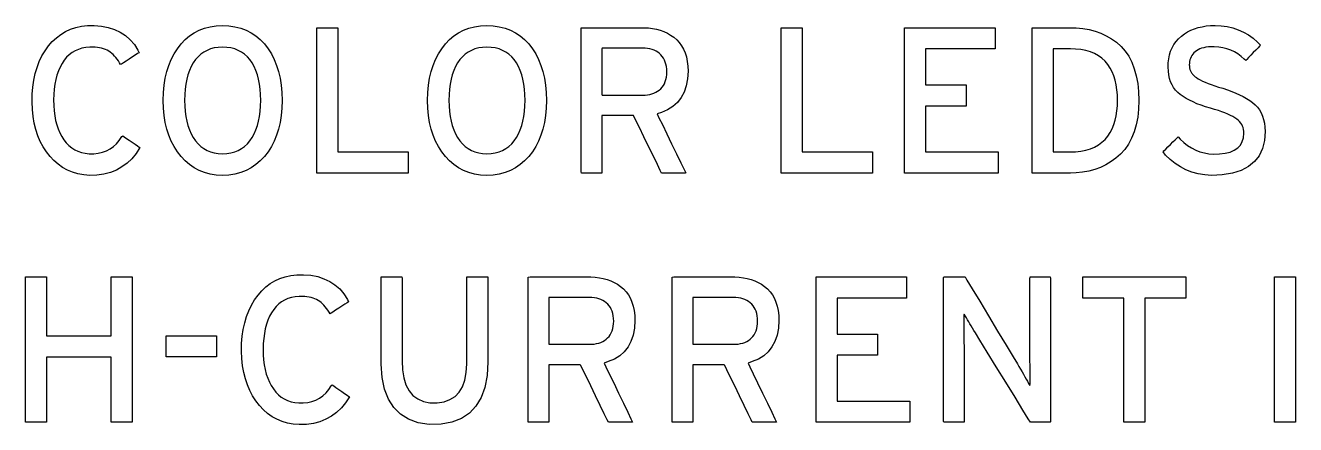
# Model space of a CAD drawing. Extents: x 1 to 47.7, y 0.2 to 35.
# Drawn here: x 7.6 to 9.896, y 23.596 to 24.317 of the extents above; entities that cross this region are included whole.
import ezdxf

# ---------------------------------------------------------------- set-up
doc = ezdxf.new("R2010")
doc.units = 0
doc.header["$MEASUREMENT"] = 0
doc.layers.add('7_0_____DWG', color=7, linetype='CONTINUOUS')

msp = doc.modelspace()

# ---------------------------------------------------------------- linework, layer by layer
at = {"layer": '7_0_____DWG'}
for points in [[(7.8074, 24.0959), (7.8005, 24.0853), (7.7928, 24.0759), (7.7843, 24.0678), (7.775, 24.061), (7.7649, 24.0554), (7.754, 24.0511), (7.7422, 24.048), (7.7297, 24.0463), (7.7169, 24.0459), (7.7059, 24.0468), (7.6955, 24.0487), (7.6856, 24.0516), (7.6764, 24.0554), (7.6676, 24.0601), (7.6595, 24.0658), (7.6519, 24.0725), (7.6449, 24.0802), (7.6384, 24.0886), (7.6325, 24.0976), (7.6274, 24.1072), (7.623, 24.1175), (7.6194, 24.1284), (7.6165, 24.14), (7.6144, 24.1522), (7.613, 24.165), (7.6124, 24.1785), (7.6127, 24.1922), (7.6137, 24.2053), (7.6156, 24.2178), (7.6181, 24.2297), (7.6214, 24.2409), (7.6255, 24.2515), (7.6304, 24.2615), (7.6359, 24.2709), (7.6423, 24.2796), (7.649, 24.2875), (7.6564, 24.2944), (7.6643, 24.3004), (7.6728, 24.3055), (7.6818, 24.3096), (7.6915, 24.3128), (7.7017, 24.315), (7.7124, 24.3163), (7.7245, 24.3165), (7.7378, 24.3153), (7.7501, 24.3129), (7.7615, 24.3093), (7.7719, 24.3043), (7.7813, 24.2981), (7.7898, 24.2907), (7.7974, 24.2819), (7.8039, 24.272), (7.8059, 24.2673), (7.8033, 24.2657), (7.7991, 24.263), (7.7939, 24.2596), (7.7881, 24.2559), (7.7825, 24.2522), (7.7776, 24.2491), (7.7742, 24.2469), (7.7726, 24.2459), (7.7707, 24.249), (7.7685, 24.2524), (7.7662, 24.2556), (7.7638, 24.2585), (7.7614, 24.2613), (7.7589, 24.2638), (7.7564, 24.2661), (7.7538, 24.2682), (7.7511, 24.2701), (7.7481, 24.2717), (7.745, 24.2731), (7.7417, 24.2743), (7.7382, 24.2753), (7.7345, 24.2761), (7.7307, 24.2767), (7.7267, 24.2772), (7.7225, 24.2774), (7.7168, 24.2773), (7.7096, 24.2767), (7.7027, 24.2753), (7.6963, 24.2734), (7.6903, 24.2708), (7.6848, 24.2675), (7.6796, 24.2636), (7.6749, 24.259), (7.6706, 24.2538), (7.6667, 24.2479), (7.6631, 24.2414), (7.6601, 24.2344), (7.6575, 24.2269), (7.6554, 24.219), (7.6537, 24.2105), (7.6525, 24.2015), (7.6518, 24.192), (7.6515, 24.182), (7.6517, 24.172), (7.6524, 24.1625), (7.6535, 24.1536), (7.6551, 24.1451), (7.6572, 24.1371), (7.6597, 24.1297), (7.6627, 24.1227), (7.6662, 24.1162), (7.6701, 24.1102), (7.6743, 24.1046), (7.679, 24.0997), (7.6841, 24.0955), (7.6896, 24.0921), (7.6955, 24.0893), (7.7019, 24.0872), (7.7086, 24.0857), (7.7158, 24.085), (7.7239, 24.085), (7.7321, 24.0859), (7.7398, 24.0876), (7.7469, 24.0901), (7.7536, 24.0935), (7.7596, 24.0978), (7.7652, 24.1029), (7.7702, 24.1089), (7.7747, 24.1158), (7.7764, 24.1173), (7.779, 24.1155), (7.7831, 24.1127), (7.7882, 24.1092), (7.7936, 24.1055), (7.7988, 24.1019), (7.8032, 24.0989), (7.8062, 24.0967)], [(8.0646, 24.1813), (8.0641, 24.1673), (8.0629, 24.154), (8.0609, 24.1414), (8.0581, 24.1294), (8.0545, 24.1182), (8.0501, 24.1076), (8.045, 24.0977), (8.0391, 24.0884), (8.0324, 24.0798), (8.025, 24.072), (8.017, 24.0652), (8.0085, 24.0595), (7.9993, 24.0547), (7.9896, 24.051), (7.9792, 24.0482), (7.9683, 24.0465), (7.9568, 24.0458), (7.9453, 24.0465), (7.9345, 24.0482), (7.9243, 24.051), (7.9147, 24.0547), (7.9056, 24.0595), (7.8972, 24.0652), (7.8894, 24.072), (7.8821, 24.0798), (7.8754, 24.0884), (7.8694, 24.0977), (7.8641, 24.1076), (7.8597, 24.1182), (7.856, 24.1294), (7.8531, 24.1414), (7.8511, 24.154), (7.8498, 24.1673), (7.8493, 24.1813), (7.8498, 24.1952), (7.8511, 24.2086), (7.8531, 24.2212), (7.856, 24.2332), (7.8597, 24.2445), (7.8641, 24.2552), (7.8694, 24.2652), (7.8754, 24.2746), (7.8821, 24.2832), (7.8894, 24.2909), (7.8972, 24.2976), (7.9056, 24.3032), (7.9147, 24.3079), (7.9243, 24.3116), (7.9345, 24.3142), (7.9453, 24.3159), (7.9568, 24.3166), (7.9683, 24.3159), (7.9792, 24.3142), (7.9896, 24.3116), (7.9993, 24.3079), (8.0085, 24.3032), (8.017, 24.2976), (8.025, 24.2909), (8.0324, 24.2832), (8.0391, 24.2746), (8.045, 24.2652), (8.0501, 24.2552), (8.0545, 24.2445), (8.0581, 24.2332), (8.0609, 24.2212), (8.0629, 24.2086), (8.0641, 24.1952)], [(8.5423, 24.1813), (8.5419, 24.1673), (8.5406, 24.154), (8.5386, 24.1414), (8.5358, 24.1294), (8.5322, 24.1182), (8.5279, 24.1076), (8.5227, 24.0977), (8.5168, 24.0884), (8.5101, 24.0798), (8.5027, 24.072), (8.4948, 24.0652), (8.4862, 24.0595), (8.477, 24.0547), (8.4673, 24.051), (8.4569, 24.0482), (8.446, 24.0465), (8.4345, 24.0458), (8.4231, 24.0465), (8.4123, 24.0482), (8.402, 24.051), (8.3924, 24.0547), (8.3834, 24.0595), (8.3749, 24.0652), (8.3671, 24.072), (8.3599, 24.0798), (8.3532, 24.0884), (8.3471, 24.0977), (8.3419, 24.1076), (8.3374, 24.1182), (8.3337, 24.1294), (8.3309, 24.1414), (8.3288, 24.154), (8.3275, 24.1673), (8.327, 24.1813), (8.3275, 24.1952), (8.3288, 24.2086), (8.3309, 24.2212), (8.3337, 24.2332), (8.3374, 24.2445), (8.3419, 24.2552), (8.3471, 24.2652), (8.3532, 24.2746), (8.3599, 24.2832), (8.3671, 24.2909), (8.3749, 24.2976), (8.3834, 24.3032), (8.3924, 24.3079), (8.402, 24.3116), (8.4123, 24.3142), (8.4231, 24.3159), (8.4345, 24.3166), (8.446, 24.3159), (8.4569, 24.3142), (8.4673, 24.3116), (8.477, 24.3079), (8.4862, 24.3032), (8.4948, 24.2976), (8.5027, 24.2909), (8.5101, 24.2832), (8.5168, 24.2746), (8.5227, 24.2652), (8.5279, 24.2552), (8.5322, 24.2445), (8.5358, 24.2332), (8.5386, 24.2212), (8.5406, 24.2086), (8.5419, 24.1952)], [(8.7981, 24.2339), (8.7972, 24.22), (8.7948, 24.2074), (8.7909, 24.1961), (8.7856, 24.1862), (8.7789, 24.1775), (8.7707, 24.1702), (8.761, 24.1642), (8.75, 24.1595), (8.7424, 24.1567), (8.7456, 24.15), (8.7517, 24.1375), (8.7596, 24.1211), (8.7685, 24.1028), (8.7774, 24.0845), (8.7852, 24.0684), (8.791, 24.0563), (8.7939, 24.0503), (8.7932, 24.05), (8.7895, 24.05), (8.7837, 24.05), (8.7766, 24.05), (8.769, 24.05), (8.7617, 24.05), (8.7556, 24.05), (8.7515, 24.05), (8.7501, 24.05), (8.7479, 24.0545), (8.7427, 24.0653), (8.7354, 24.0804), (8.7269, 24.0978), (8.7182, 24.1157), (8.7103, 24.1321), (8.704, 24.145), (8.7003, 24.1526), (8.6993, 24.1538), (8.6954, 24.1538), (8.6885, 24.1538), (8.6795, 24.1538), (8.6697, 24.1538), (8.66, 24.1538), (8.6515, 24.1538), (8.6452, 24.1538), (8.6424, 24.1538), (8.6423, 24.1512), (8.6423, 24.142), (8.6423, 24.1279), (8.6423, 24.1109), (8.6423, 24.0929), (8.6423, 24.0759), (8.6423, 24.0619), (8.6423, 24.0526), (8.6423, 24.05), (8.6404, 24.05), (8.6364, 24.05), (8.6308, 24.05), (8.6245, 24.05), (8.6181, 24.05), (8.6123, 24.05), (8.6078, 24.05), (8.6053, 24.05), (8.605, 24.053), (8.605, 24.0722), (8.605, 24.1049), (8.605, 24.1463), (8.605, 24.1915), (8.605, 24.2356), (8.605, 24.2737), (8.605, 24.3009), (8.605, 24.3123), (8.6084, 24.3124), (8.6189, 24.3124), (8.6344, 24.3124), (8.6528, 24.3124), (8.6721, 24.3124), (8.6901, 24.3124), (8.7049, 24.3124), (8.7142, 24.3124), (8.7186, 24.3124), (8.7264, 24.312), (8.7338, 24.3111), (8.741, 24.3097), (8.7479, 24.3078), (8.7544, 24.3054), (8.7607, 24.3025), (8.7666, 24.2991), (8.7722, 24.2952), (8.7776, 24.2907), (8.7823, 24.2857), (8.7864, 24.28), (8.7899, 24.2738), (8.7928, 24.267), (8.7951, 24.2596), (8.7967, 24.2516), (8.7977, 24.243)], [(9.6131, 24.1812), (9.6125, 24.1654), (9.6108, 24.1507), (9.6082, 24.137), (9.6045, 24.1244), (9.5999, 24.1128), (9.5943, 24.1023), (9.5876, 24.0928), (9.58, 24.0844), (9.5716, 24.077), (9.5626, 24.0706), (9.5532, 24.065), (9.5434, 24.0603), (9.5331, 24.0565), (9.5224, 24.0536), (9.5112, 24.0515), (9.4996, 24.0503), (9.4892, 24.05), (9.4858, 24.05), (9.4781, 24.05), (9.4676, 24.05), (9.4555, 24.05), (9.4434, 24.05), (9.4325, 24.05), (9.4243, 24.05), (9.4202, 24.05), (9.42, 24.0553), (9.42, 24.0781), (9.42, 24.1141), (9.42, 24.1579), (9.42, 24.2044), (9.42, 24.2483), (9.42, 24.2842), (9.42, 24.307), (9.4202, 24.3124), (9.4243, 24.3124), (9.4325, 24.3124), (9.4434, 24.3124), (9.4555, 24.3124), (9.4676, 24.3124), (9.4781, 24.3124), (9.4858, 24.3124), (9.4892, 24.3124), (9.4998, 24.3122), (9.5116, 24.3111), (9.523, 24.3091), (9.5338, 24.3063), (9.5442, 24.3026), (9.554, 24.298), (9.5634, 24.2925), (9.5723, 24.2862), (9.5807, 24.2788), (9.5881, 24.2704), (9.5946, 24.2608), (9.6001, 24.2502), (9.6047, 24.2385), (9.6083, 24.2258), (9.6109, 24.212), (9.6125, 24.1971)], [(9.8411, 24.1253), (9.84, 24.1088), (9.8365, 24.0941), (9.8305, 24.0814), (9.8221, 24.0707), (9.8111, 24.0618), (9.7977, 24.0549), (9.7819, 24.0499), (9.7636, 24.0468), (9.7445, 24.0458), (9.732, 24.0468), (9.7201, 24.0489), (9.7088, 24.0519), (9.6981, 24.056), (9.688, 24.0611), (9.6785, 24.0672), (9.6696, 24.0744), (9.6613, 24.0826), (9.6567, 24.0883), (9.6583, 24.09), (9.6614, 24.0931), (9.6655, 24.0971), (9.6701, 24.1017), (9.6746, 24.1062), (9.6788, 24.1103), (9.6819, 24.1135), (9.6837, 24.1152), (9.6875, 24.1115), (9.6942, 24.1054), (9.7011, 24.1), (9.7082, 24.0954), (9.7157, 24.0916), (9.7233, 24.0886), (9.7313, 24.0864), (9.7395, 24.0849), (9.7479, 24.0842), (9.7587, 24.0845), (9.769, 24.0857), (9.7779, 24.088), (9.7854, 24.0912), (9.7916, 24.0954), (9.7964, 24.1006), (9.7998, 24.1068), (9.8019, 24.1139), (9.8027, 24.1221), (9.8025, 24.1257), (9.8021, 24.1289), (9.8013, 24.132), (9.8002, 24.1349), (9.7988, 24.1377), (9.797, 24.1404), (9.795, 24.1429), (9.7926, 24.1453), (9.7898, 24.1476), (9.7865, 24.1498), (9.7828, 24.152), (9.7785, 24.1542), (9.7738, 24.1564), (9.7685, 24.1585), (9.7628, 24.1606), (9.7566, 24.1627), (9.7499, 24.1648), (9.7422, 24.167), (9.7336, 24.1696), (9.7255, 24.1724), (9.7179, 24.1753), (9.7108, 24.1784), (9.7043, 24.1816), (9.6983, 24.1849), (9.6928, 24.1884), (9.6878, 24.192), (9.6833, 24.1957), (9.6793, 24.1998), (9.6758, 24.2043), (9.6729, 24.2093), (9.6704, 24.2148), (9.6685, 24.2207), (9.6671, 24.2271), (9.6662, 24.234), (9.6658, 24.2413), (9.6659, 24.249), (9.6668, 24.2563), (9.6682, 24.2633), (9.6703, 24.2699), (9.673, 24.2761), (9.6763, 24.2819), (9.6802, 24.2874), (9.6847, 24.2924), (9.6899, 24.2971), (9.6953, 24.3012), (9.701, 24.3048), (9.7071, 24.3079), (9.7135, 24.3105), (9.7202, 24.3127), (9.7273, 24.3143), (9.7346, 24.3156), (9.7423, 24.3163), (9.7507, 24.3166), (9.7619, 24.316), (9.7726, 24.3144), (9.7828, 24.312), (9.7926, 24.3087), (9.802, 24.3045), (9.8109, 24.2994), (9.8194, 24.2934), (9.8274, 24.2865), (9.8327, 24.2809), (9.8312, 24.2794), (9.8283, 24.2763), (9.8243, 24.2722), (9.8198, 24.2676), (9.8153, 24.2629), (9.8112, 24.2586), (9.808, 24.2552), (9.8061, 24.2533), (9.8033, 24.2557), (9.7978, 24.2607), (9.7919, 24.2652), (9.7857, 24.2689), (9.7791, 24.2721), (9.7722, 24.2745), (9.7649, 24.2764), (9.7573, 24.2776), (9.7493, 24.2781), (9.7433, 24.278), (9.7386, 24.2777), (9.7342, 24.2771), (9.7302, 24.2763), (9.7264, 24.2753), (9.723, 24.2741), (9.7199, 24.2726), (9.7171, 24.271), (9.7146, 24.2691), (9.7124, 24.2669), (9.7104, 24.2646), (9.7088, 24.2622), (9.7073, 24.2597), (9.7062, 24.2571), (9.7053, 24.2543), (9.7046, 24.2514), (9.7043, 24.2484), (9.7041, 24.2454), (9.7042, 24.2439), (9.7043, 24.2424), (9.7044, 24.241), (9.7047, 24.2396), (9.705, 24.2383), (9.7053, 24.237), (9.7057, 24.2358), (9.7062, 24.2346), (9.7068, 24.2335), (9.7074, 24.2322), (9.7082, 24.231), (9.709, 24.2298), (9.71, 24.2286), (9.711, 24.2274), (9.7122, 24.2262), (9.7135, 24.2251), (9.7148, 24.2239), (9.7169, 24.2224), (9.7201, 24.2203), (9.7238, 24.2183), (9.7281, 24.2162), (9.7328, 24.2141), (9.7381, 24.2119), (9.7439, 24.2098), (9.7501, 24.2076), (9.7569, 24.2054), (9.7649, 24.203), (9.7731, 24.2003), (9.7809, 24.1975), (9.7882, 24.1945), (9.7951, 24.1914), (9.8015, 24.1881), (9.8076, 24.1847), (9.8132, 24.1811), (9.8183, 24.1774), (9.8231, 24.1734), (9.8272, 24.169), (9.8308, 24.1641), (9.8339, 24.1588), (9.8364, 24.153), (9.8384, 24.1468), (9.8399, 24.1401), (9.8408, 24.1329)], [(8.0258, 24.1813), (8.0256, 24.1916), (8.0249, 24.2014), (8.0237, 24.2106), (8.022, 24.2193), (8.0198, 24.2275), (8.0172, 24.2351), (8.014, 24.2422), (8.0104, 24.2488), (8.0063, 24.2548), (8.0017, 24.26), (7.9967, 24.2646), (7.9912, 24.2684), (7.9852, 24.2716), (7.9788, 24.2741), (7.9719, 24.2759), (7.9646, 24.277), (7.9568, 24.2774), (7.9491, 24.277), (7.9419, 24.2759), (7.9352, 24.2741), (7.9289, 24.2716), (7.923, 24.2684), (7.9175, 24.2646), (7.9125, 24.26), (7.908, 24.2548), (7.9038, 24.2488), (7.9001, 24.2422), (7.8969, 24.2351), (7.8942, 24.2275), (7.892, 24.2193), (7.8903, 24.2106), (7.8891, 24.2014), (7.8883, 24.1916), (7.8881, 24.1813), (7.8883, 24.1711), (7.8891, 24.1614), (7.8903, 24.1523), (7.892, 24.1437), (7.8942, 24.1356), (7.8969, 24.128), (7.9001, 24.1209), (7.9038, 24.1144), (7.908, 24.1083), (7.9125, 24.1029), (7.9175, 24.0981), (7.923, 24.0941), (7.9289, 24.0908), (7.9352, 24.0882), (7.9419, 24.0864), (7.9491, 24.0853), (7.9568, 24.0849), (7.9646, 24.0853), (7.9719, 24.0864), (7.9788, 24.0882), (7.9852, 24.0908), (7.9912, 24.0941), (7.9967, 24.0981), (8.0017, 24.1029), (8.0063, 24.1083), (8.0104, 24.1144), (8.014, 24.1209), (8.0172, 24.128), (8.0198, 24.1356), (8.022, 24.1437), (8.0237, 24.1523), (8.0249, 24.1614), (8.0256, 24.1711)], [(8.5036, 24.1813), (8.5033, 24.1916), (8.5026, 24.2014), (8.5014, 24.2106), (8.4997, 24.2193), (8.4975, 24.2275), (8.4949, 24.2351), (8.4918, 24.2422), (8.4881, 24.2488), (8.484, 24.2548), (8.4794, 24.26), (8.4744, 24.2646), (8.4689, 24.2684), (8.4629, 24.2716), (8.4565, 24.2741), (8.4496, 24.2759), (8.4423, 24.277), (8.4345, 24.2774), (8.4269, 24.277), (8.4197, 24.2759), (8.4129, 24.2741), (8.4066, 24.2716), (8.4007, 24.2684), (8.3953, 24.2646), (8.3903, 24.26), (8.3857, 24.2548), (8.3815, 24.2488), (8.3779, 24.2422), (8.3747, 24.2351), (8.372, 24.2275), (8.3697, 24.2193), (8.368, 24.2106), (8.3668, 24.2014), (8.3661, 24.1916), (8.3658, 24.1813), (8.3661, 24.1711), (8.3668, 24.1614), (8.368, 24.1523), (8.3697, 24.1437), (8.372, 24.1356), (8.3747, 24.128), (8.3779, 24.1209), (8.3815, 24.1144), (8.3857, 24.1083), (8.3903, 24.1029), (8.3953, 24.0981), (8.4007, 24.0941), (8.4066, 24.0908), (8.4129, 24.0882), (8.4197, 24.0864), (8.4269, 24.0853), (8.4345, 24.0849), (8.4423, 24.0853), (8.4496, 24.0864), (8.4565, 24.0882), (8.4629, 24.0908), (8.4689, 24.0941), (8.4744, 24.0981), (8.4794, 24.1029), (8.484, 24.1083), (8.4881, 24.1144), (8.4918, 24.1209), (8.4949, 24.128), (8.4975, 24.1356), (8.4997, 24.1437), (8.5014, 24.1523), (8.5026, 24.1614), (8.5033, 24.1711)], [(8.7597, 24.2328), (8.7595, 24.2377), (8.7589, 24.2422), (8.7581, 24.2465), (8.7569, 24.2504), (8.7554, 24.2541), (8.7536, 24.2575), (8.7515, 24.2605), (8.7491, 24.2633), (8.7464, 24.2658), (8.7434, 24.2681), (8.7402, 24.2701), (8.7367, 24.2717), (8.733, 24.2731), (8.7291, 24.2741), (8.7249, 24.2749), (8.7204, 24.2753), (8.7164, 24.2754), (8.7127, 24.2754), (8.7045, 24.2754), (8.6932, 24.2754), (8.6803, 24.2754), (8.6673, 24.2754), (8.6557, 24.2754), (8.647, 24.2754), (8.6426, 24.2754), (8.6423, 24.2737), (8.6423, 24.2663), (8.6423, 24.2547), (8.6423, 24.2406), (8.6423, 24.2256), (8.6423, 24.2114), (8.6423, 24.1998), (8.6423, 24.1925), (8.6426, 24.1908), (8.647, 24.1908), (8.6557, 24.1908), (8.6673, 24.1908), (8.6803, 24.1908), (8.6932, 24.1908), (8.7045, 24.1908), (8.7127, 24.1908), (8.7164, 24.1908), (8.7204, 24.1909), (8.7247, 24.1913), (8.7289, 24.192), (8.7328, 24.193), (8.7364, 24.1942), (8.7399, 24.1958), (8.7431, 24.1977), (8.7461, 24.1999), (8.7488, 24.2023), (8.7513, 24.205), (8.7535, 24.2081), (8.7553, 24.2114), (8.7568, 24.2151), (8.758, 24.219), (8.7589, 24.2233), (8.7595, 24.2279)], [(9.5744, 24.1812), (9.5741, 24.191), (9.5732, 24.2003), (9.5719, 24.2091), (9.5699, 24.2175), (9.5674, 24.2254), (9.5644, 24.2327), (9.5608, 24.2396), (9.5566, 24.246), (9.5518, 24.252), (9.5462, 24.2572), (9.5399, 24.2618), (9.533, 24.2656), (9.5253, 24.2687), (9.517, 24.2712), (9.5079, 24.2729), (9.4982, 24.274), (9.4892, 24.2743), (9.4877, 24.2743), (9.4842, 24.2743), (9.4795, 24.2743), (9.474, 24.2743), (9.4686, 24.2743), (9.4637, 24.2743), (9.46, 24.2743), (9.4582, 24.2743), (9.458, 24.2705), (9.458, 24.2543), (9.458, 24.2288), (9.458, 24.1977), (9.458, 24.1647), (9.458, 24.1336), (9.458, 24.108), (9.458, 24.0918), (9.4582, 24.0881), (9.46, 24.0881), (9.4637, 24.0881), (9.4686, 24.0881), (9.474, 24.0881), (9.4795, 24.0881), (9.4842, 24.0881), (9.4877, 24.0881), (9.4892, 24.0881), (9.4982, 24.0884), (9.5079, 24.0895), (9.517, 24.0912), (9.5253, 24.0937), (9.533, 24.0969), (9.5399, 24.1009), (9.5462, 24.1055), (9.5518, 24.1109), (9.5566, 24.1169), (9.5608, 24.1233), (9.5644, 24.1301), (9.5674, 24.1375), (9.5699, 24.1453), (9.5719, 24.1535), (9.5732, 24.1623), (9.5741, 24.1715)], [(8.186, 23.646), (8.1792, 23.6353), (8.1715, 23.6259), (8.163, 23.6178), (8.1537, 23.611), (8.1436, 23.6054), (8.1326, 23.6011), (8.1209, 23.598), (8.1083, 23.5963), (8.0955, 23.5959), (8.0846, 23.5968), (8.0741, 23.5987), (8.0643, 23.6016), (8.055, 23.6054), (8.0463, 23.6101), (8.0381, 23.6159), (8.0306, 23.6225), (8.0236, 23.6302), (8.017, 23.6386), (8.0111, 23.6476), (8.006, 23.6572), (8.0016, 23.6675), (7.998, 23.6784), (7.9951, 23.69), (7.993, 23.7022), (7.9917, 23.715), (7.9911, 23.7285), (7.9913, 23.7422), (7.9924, 23.7553), (7.9942, 23.7678), (7.9968, 23.7797), (8.0001, 23.7909), (8.0042, 23.8015), (8.009, 23.8115), (8.0146, 23.8209), (8.0209, 23.8296), (8.0277, 23.8375), (8.035, 23.8445), (8.043, 23.8505), (8.0514, 23.8555), (8.0605, 23.8596), (8.0701, 23.8628), (8.0803, 23.865), (8.0911, 23.8663), (8.1032, 23.8665), (8.1165, 23.8654), (8.1288, 23.863), (8.1401, 23.8593), (8.1505, 23.8543), (8.16, 23.8481), (8.1685, 23.8407), (8.176, 23.832), (8.1826, 23.822), (8.1845, 23.8173), (8.182, 23.8157), (8.1778, 23.813), (8.1725, 23.8096), (8.1668, 23.8059), (8.1612, 23.8022), (8.1563, 23.7991), (8.1528, 23.7969), (8.1513, 23.7959), (8.1494, 23.799), (8.1471, 23.8024), (8.1448, 23.8056), (8.1425, 23.8085), (8.14, 23.8113), (8.1376, 23.8138), (8.135, 23.8162), (8.1324, 23.8183), (8.1297, 23.8201), (8.1268, 23.8217), (8.1236, 23.8231), (8.1203, 23.8243), (8.1168, 23.8253), (8.1132, 23.8261), (8.1093, 23.8268), (8.1053, 23.8272), (8.1011, 23.8274), (8.0955, 23.8273), (8.0882, 23.8267), (8.0814, 23.8253), (8.075, 23.8234), (8.069, 23.8208), (8.0634, 23.8175), (8.0583, 23.8136), (8.0536, 23.809), (8.0493, 23.8038), (8.0453, 23.7979), (8.0418, 23.7914), (8.0387, 23.7844), (8.0361, 23.777), (8.034, 23.769), (8.0324, 23.7605), (8.0312, 23.7515), (8.0304, 23.742), (8.0302, 23.732), (8.0304, 23.722), (8.031, 23.7125), (8.0322, 23.7036), (8.0338, 23.6951), (8.0358, 23.6871), (8.0384, 23.6797), (8.0414, 23.6727), (8.0448, 23.6662), (8.0487, 23.6602), (8.053, 23.6546), (8.0576, 23.6497), (8.0627, 23.6455), (8.0682, 23.6421), (8.0742, 23.6393), (8.0805, 23.6372), (8.0873, 23.6358), (8.0945, 23.635), (8.1025, 23.635), (8.1108, 23.6359), (8.1184, 23.6376), (8.1256, 23.6401), (8.1322, 23.6435), (8.1383, 23.6478), (8.1438, 23.653), (8.1489, 23.659), (8.1533, 23.6658), (8.1551, 23.6674), (8.1577, 23.6656), (8.1618, 23.6627), (8.1668, 23.6592), (8.1722, 23.6555), (8.1774, 23.6519), (8.1818, 23.6489), (8.1849, 23.6467)], [(8.4363, 23.7094), (8.4348, 23.6847), (8.4307, 23.6631), (8.424, 23.6445), (8.4147, 23.6289), (8.4029, 23.6163), (8.3884, 23.6067), (8.3713, 23.6001), (8.3517, 23.5965), (8.33, 23.5962), (8.3102, 23.5993), (8.2929, 23.6054), (8.2782, 23.6145), (8.2661, 23.6266), (8.2565, 23.6417), (8.2495, 23.6598), (8.2451, 23.6809), (8.2432, 23.705), (8.2432, 23.7139), (8.2432, 23.7274), (8.2432, 23.7481), (8.2432, 23.7731), (8.2432, 23.7995), (8.2432, 23.8245), (8.2432, 23.8452), (8.2432, 23.8587), (8.2432, 23.8624), (8.2452, 23.8624), (8.2494, 23.8624), (8.255, 23.8624), (8.2615, 23.8624), (8.2681, 23.8624), (8.274, 23.8624), (8.2785, 23.8624), (8.281, 23.8624), (8.2812, 23.8603), (8.2812, 23.8486), (8.2812, 23.8293), (8.2812, 23.8051), (8.2812, 23.7789), (8.2812, 23.7535), (8.2812, 23.7319), (8.2812, 23.7168), (8.2812, 23.7112), (8.282, 23.6946), (8.2844, 23.68), (8.2883, 23.6675), (8.2938, 23.657), (8.3009, 23.6486), (8.3095, 23.6421), (8.3198, 23.6377), (8.3315, 23.6354), (8.3448, 23.6352), (8.3571, 23.637), (8.3678, 23.6409), (8.3769, 23.6467), (8.3844, 23.6545), (8.3903, 23.6642), (8.3945, 23.676), (8.3972, 23.6896), (8.3982, 23.7053), (8.3982, 23.7124), (8.3982, 23.726), (8.3982, 23.7469), (8.3982, 23.7722), (8.3982, 23.7989), (8.3982, 23.8241), (8.3982, 23.845), (8.3982, 23.8586), (8.3983, 23.8624), (8.4003, 23.8624), (8.4044, 23.8624), (8.4101, 23.8624), (8.4166, 23.8624), (8.4232, 23.8624), (8.4291, 23.8624), (8.4336, 23.8624), (8.4361, 23.8624), (8.4363, 23.8603), (8.4363, 23.8485), (8.4363, 23.8289), (8.4363, 23.8044), (8.4363, 23.7779), (8.4363, 23.7522), (8.4363, 23.7303), (8.4363, 23.7151)], [(8.7022, 23.7839), (8.7012, 23.77), (8.6988, 23.7574), (8.6949, 23.7461), (8.6896, 23.7362), (8.6829, 23.7275), (8.6747, 23.7202), (8.6651, 23.7142), (8.654, 23.7095), (8.6465, 23.7067), (8.6497, 23.7001), (8.6557, 23.6875), (8.6637, 23.6711), (8.6725, 23.6528), (8.6814, 23.6345), (8.6892, 23.6184), (8.695, 23.6063), (8.6979, 23.6003), (8.6972, 23.6), (8.6935, 23.6), (8.6877, 23.6), (8.6806, 23.6), (8.673, 23.6), (8.6657, 23.6), (8.6596, 23.6), (8.6555, 23.6), (8.6541, 23.6), (8.6519, 23.6045), (8.6467, 23.6153), (8.6394, 23.6304), (8.6309, 23.6478), (8.6223, 23.6657), (8.6143, 23.6821), (8.608, 23.695), (8.6044, 23.7026), (8.6033, 23.7038), (8.5994, 23.7038), (8.5925, 23.7038), (8.5836, 23.7038), (8.5737, 23.7038), (8.564, 23.7038), (8.5555, 23.7038), (8.5493, 23.7038), (8.5464, 23.7038), (8.5463, 23.7012), (8.5463, 23.692), (8.5463, 23.6779), (8.5463, 23.6609), (8.5463, 23.6429), (8.5463, 23.6259), (8.5463, 23.6119), (8.5463, 23.6026), (8.5463, 23.6), (8.5444, 23.6), (8.5404, 23.6), (8.5349, 23.6), (8.5286, 23.6), (8.5222, 23.6), (8.5163, 23.6), (8.5118, 23.6), (8.5093, 23.6), (8.509, 23.603), (8.509, 23.6222), (8.509, 23.6549), (8.509, 23.6963), (8.509, 23.7415), (8.509, 23.7856), (8.509, 23.8237), (8.509, 23.8509), (8.509, 23.8623), (8.5125, 23.8624), (8.5229, 23.8624), (8.5384, 23.8624), (8.5568, 23.8624), (8.5761, 23.8624), (8.5941, 23.8624), (8.6089, 23.8624), (8.6182, 23.8624), (8.6226, 23.8624), (8.6304, 23.862), (8.6379, 23.8611), (8.645, 23.8597), (8.6519, 23.8578), (8.6584, 23.8554), (8.6647, 23.8525), (8.6706, 23.8491), (8.6763, 23.8452), (8.6816, 23.8408), (8.6863, 23.8357), (8.6905, 23.83), (8.694, 23.8238), (8.6968, 23.817), (8.6991, 23.8096), (8.7007, 23.8016), (8.7018, 23.7931)], [(8.9624, 23.7839), (8.9614, 23.77), (8.959, 23.7574), (8.9551, 23.7461), (8.9498, 23.7362), (8.9431, 23.7275), (8.9349, 23.7202), (8.9253, 23.7142), (8.9142, 23.7095), (8.9067, 23.7067), (8.9099, 23.7001), (8.9159, 23.6875), (8.9239, 23.6711), (8.9327, 23.6528), (8.9416, 23.6345), (8.9494, 23.6184), (8.9552, 23.6063), (8.9581, 23.6003), (8.9574, 23.6), (8.9537, 23.6), (8.9479, 23.6), (8.9408, 23.6), (8.9332, 23.6), (8.9259, 23.6), (8.9198, 23.6), (8.9157, 23.6), (8.9143, 23.6), (8.9121, 23.6045), (8.9069, 23.6153), (8.8996, 23.6304), (8.8911, 23.6478), (8.8825, 23.6657), (8.8745, 23.6821), (8.8682, 23.695), (8.8646, 23.7026), (8.8635, 23.7038), (8.8596, 23.7038), (8.8527, 23.7038), (8.8438, 23.7038), (8.8339, 23.7038), (8.8242, 23.7038), (8.8157, 23.7038), (8.8095, 23.7038), (8.8066, 23.7038), (8.8065, 23.7012), (8.8065, 23.692), (8.8065, 23.6779), (8.8065, 23.6609), (8.8065, 23.6429), (8.8065, 23.6259), (8.8065, 23.6119), (8.8065, 23.6026), (8.8065, 23.6), (8.8046, 23.6), (8.8006, 23.6), (8.7951, 23.6), (8.7888, 23.6), (8.7824, 23.6), (8.7765, 23.6), (8.772, 23.6), (8.7695, 23.6), (8.7692, 23.603), (8.7692, 23.6222), (8.7692, 23.6549), (8.7692, 23.6963), (8.7692, 23.7415), (8.7692, 23.7856), (8.7692, 23.8237), (8.7692, 23.8509), (8.7692, 23.8623), (8.7727, 23.8624), (8.7831, 23.8624), (8.7986, 23.8624), (8.817, 23.8624), (8.8363, 23.8624), (8.8543, 23.8624), (8.8691, 23.8624), (8.8784, 23.8624), (8.8828, 23.8624), (8.8906, 23.862), (8.8981, 23.8611), (8.9052, 23.8597), (8.9121, 23.8578), (8.9186, 23.8554), (8.9249, 23.8525), (8.9308, 23.8491), (8.9365, 23.8452), (8.9418, 23.8408), (8.9465, 23.8357), (8.9507, 23.83), (8.9542, 23.8238), (8.957, 23.817), (8.9593, 23.8096), (8.9609, 23.8016), (8.962, 23.7931)], [(9.4168, 23.6), (9.4131, 23.606), (9.4033, 23.622), (9.3891, 23.6451), (9.3724, 23.6722), (9.355, 23.7004), (9.3389, 23.7266), (9.3257, 23.748), (9.3175, 23.7614), (9.3148, 23.7658), (9.3123, 23.7699), (9.31, 23.7739), (9.3077, 23.7778), (9.3054, 23.7815), (9.3033, 23.7852), (9.3012, 23.7887), (9.2992, 23.7921), (9.2973, 23.7954), (9.2965, 23.7933), (9.2965, 23.787), (9.2966, 23.7805), (9.2966, 23.7737), (9.2966, 23.7668), (9.2967, 23.7597), (9.2967, 23.7524), (9.2968, 23.7449), (9.2969, 23.7371), (9.2969, 23.7323), (9.2969, 23.7201), (9.2969, 23.7017), (9.2969, 23.6797), (9.2969, 23.6563), (9.2969, 23.6343), (9.2969, 23.6159), (9.2969, 23.6037), (9.2969, 23.6), (9.2951, 23.6), (9.2913, 23.6), (9.2859, 23.6), (9.2798, 23.6), (9.2735, 23.6), (9.2677, 23.6), (9.2631, 23.6), (9.2604, 23.6), (9.2599, 23.6018), (9.2599, 23.6188), (9.2599, 23.6498), (9.2599, 23.6899), (9.2599, 23.7344), (9.2599, 23.7786), (9.2599, 23.8177), (9.2599, 23.8469), (9.2599, 23.8616), (9.2607, 23.8624), (9.2639, 23.8624), (9.2689, 23.8624), (9.2751, 23.8624), (9.2817, 23.8624), (9.2881, 23.8624), (9.2936, 23.8624), (9.2973, 23.8624), (9.2988, 23.8624), (9.3023, 23.8565), (9.3117, 23.841), (9.3252, 23.8185), (9.3411, 23.7921), (9.3577, 23.7647), (9.3731, 23.7392), (9.3856, 23.7184), (9.3935, 23.7053), (9.3962, 23.7008), (9.3991, 23.6959), (9.4018, 23.6912), (9.4044, 23.6867), (9.4069, 23.6823), (9.4092, 23.6781), (9.4115, 23.6741), (9.4136, 23.6702), (9.4157, 23.6666), (9.4164, 23.6687), (9.4164, 23.6752), (9.4163, 23.6819), (9.4163, 23.6887), (9.4162, 23.6958), (9.4162, 23.703), (9.4161, 23.7104), (9.4161, 23.718), (9.4161, 23.7258), (9.4161, 23.7306), (9.4161, 23.7428), (9.4161, 23.7611), (9.4161, 23.7831), (9.4161, 23.8063), (9.4161, 23.8283), (9.4161, 23.8466), (9.4161, 23.8587), (9.4162, 23.8624), (9.4179, 23.8624), (9.4217, 23.8624), (9.4271, 23.8624), (9.4332, 23.8624), (9.4395, 23.8624), (9.4453, 23.8624), (9.4499, 23.8624), (9.4526, 23.8624), (9.4531, 23.8605), (9.4531, 23.8435), (9.4531, 23.8126), (9.4531, 23.7725), (9.4531, 23.728), (9.4531, 23.6838), (9.4531, 23.6447), (9.4531, 23.6154), (9.4531, 23.6008), (9.4524, 23.6), (9.4494, 23.6), (9.4447, 23.6), (9.4389, 23.6), (9.4327, 23.6), (9.4268, 23.6), (9.4217, 23.6), (9.4182, 23.6)], [(8.6637, 23.7828), (8.6635, 23.7877), (8.663, 23.7922), (8.6621, 23.7965), (8.6609, 23.8005), (8.6594, 23.8041), (8.6577, 23.8075), (8.6556, 23.8105), (8.6532, 23.8133), (8.6504, 23.8158), (8.6474, 23.8181), (8.6442, 23.8201), (8.6407, 23.8218), (8.637, 23.8231), (8.6331, 23.8241), (8.6289, 23.8249), (8.6245, 23.8253), (8.6204, 23.8254), (8.6168, 23.8254), (8.6085, 23.8254), (8.5972, 23.8254), (8.5843, 23.8254), (8.5713, 23.8254), (8.5597, 23.8254), (8.551, 23.8254), (8.5466, 23.8254), (8.5463, 23.8237), (8.5463, 23.8163), (8.5463, 23.8047), (8.5463, 23.7906), (8.5463, 23.7756), (8.5463, 23.7615), (8.5463, 23.7499), (8.5463, 23.7425), (8.5466, 23.7408), (8.551, 23.7408), (8.5597, 23.7408), (8.5713, 23.7408), (8.5843, 23.7408), (8.5972, 23.7408), (8.6085, 23.7408), (8.6168, 23.7408), (8.6204, 23.7408), (8.6244, 23.7409), (8.6287, 23.7413), (8.6329, 23.742), (8.6368, 23.743), (8.6404, 23.7443), (8.6439, 23.7458), (8.6471, 23.7477), (8.6501, 23.7499), (8.6528, 23.7523), (8.6553, 23.755), (8.6575, 23.7581), (8.6593, 23.7614), (8.6608, 23.7651), (8.662, 23.7691), (8.6629, 23.7733), (8.6635, 23.7779)], [(8.9239, 23.7828), (8.9237, 23.7877), (8.9232, 23.7922), (8.9223, 23.7965), (8.9211, 23.8005), (8.9196, 23.8041), (8.9179, 23.8075), (8.9158, 23.8105), (8.9134, 23.8133), (8.9106, 23.8158), (8.9076, 23.8181), (8.9044, 23.8201), (8.9009, 23.8218), (8.8972, 23.8231), (8.8933, 23.8241), (8.8891, 23.8249), (8.8847, 23.8253), (8.8806, 23.8254), (8.8769, 23.8254), (8.8687, 23.8254), (8.8574, 23.8254), (8.8445, 23.8254), (8.8315, 23.8254), (8.8199, 23.8254), (8.8112, 23.8254), (8.8068, 23.8254), (8.8065, 23.8237), (8.8065, 23.8163), (8.8065, 23.8047), (8.8065, 23.7906), (8.8065, 23.7756), (8.8065, 23.7615), (8.8065, 23.7499), (8.8065, 23.7425), (8.8068, 23.7408), (8.8112, 23.7408), (8.8199, 23.7408), (8.8315, 23.7408), (8.8445, 23.7408), (8.8574, 23.7408), (8.8687, 23.7408), (8.8769, 23.7408), (8.8806, 23.7408), (8.8846, 23.7409), (8.8889, 23.7413), (8.8931, 23.742), (8.897, 23.743), (8.9006, 23.7443), (8.9041, 23.7458), (8.9073, 23.7477), (8.9103, 23.7499), (8.913, 23.7523), (8.9155, 23.755), (8.9177, 23.7581), (8.9195, 23.7614), (8.921, 23.7651), (8.9222, 23.7691), (8.9231, 23.7733), (8.9237, 23.7779)]]:
    msp.add_lwpolyline(points, close=True, dxfattribs=at)
for points in [[(8.1273, 24.05), (8.1273, 24.3124), (8.1653, 24.3124), (8.1653, 24.0884), (8.2921, 24.0884), (8.2921, 24.05), (8.1273, 24.05)], [(8.9664, 24.05), (8.9664, 24.3124), (9.0045, 24.3124), (9.0045, 24.0884), (9.1313, 24.0884), (9.1313, 24.05), (8.9664, 24.05)], [(9.1895, 24.05), (9.1895, 24.3124), (9.3532, 24.3124), (9.3532, 24.2743), (9.2275, 24.2743), (9.2275, 24.2091), (9.3005, 24.2091), (9.3005, 24.171), (9.2275, 24.171), (9.2275, 24.0881), (9.3587, 24.0881), (9.3587, 24.05), (9.1895, 24.05)], [(7.7555, 23.6), (7.7555, 23.7177), (7.6385, 23.7177), (7.6385, 23.6), (7.6004, 23.6), (7.6004, 23.8624), (7.6385, 23.8624), (7.6385, 23.7562), (7.7555, 23.7562), (7.7555, 23.8624), (7.7936, 23.8624), (7.7936, 23.6), (7.7555, 23.6)], [(9.0294, 23.6), (9.0294, 23.8624), (9.1932, 23.8624), (9.1932, 23.8243), (9.0675, 23.8243), (9.0675, 23.7591), (9.1405, 23.7591), (9.1405, 23.721), (9.0675, 23.721), (9.0675, 23.6381), (9.1987, 23.6381), (9.1987, 23.6), (9.0294, 23.6)], [(9.6237, 23.8239), (9.6237, 23.6), (9.5857, 23.6), (9.5857, 23.8239), (9.5115, 23.8239), (9.5115, 23.8624), (9.698, 23.8624), (9.698, 23.8239), (9.6237, 23.8239)], [(9.8582, 23.6), (9.8582, 23.8624), (9.8962, 23.8624), (9.8962, 23.6), (9.8582, 23.6)], [(7.855, 23.7181), (7.855, 23.7562), (7.9457, 23.7562), (7.9457, 23.7181), (7.855, 23.7181)]]:
    msp.add_lwpolyline(points, dxfattribs=at)

doc.saveas('drawing.dxf')
